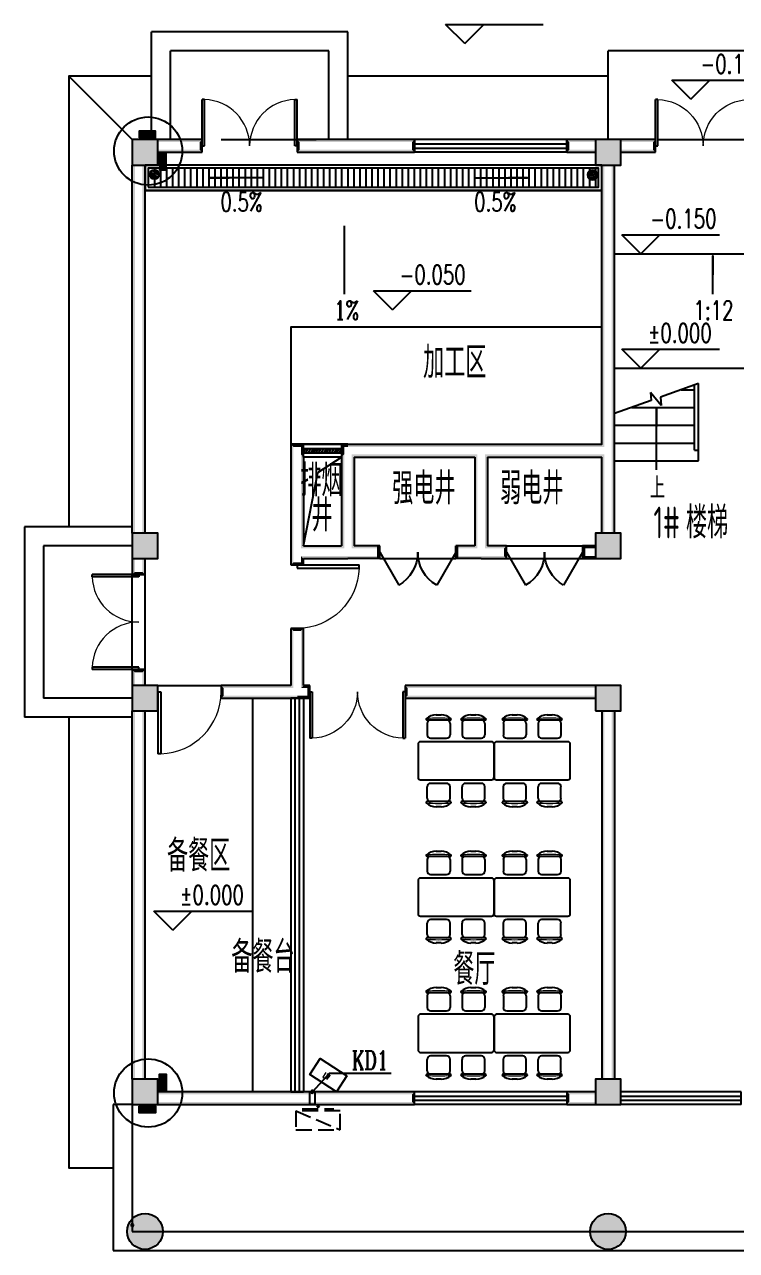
# Model space of a CAD drawing. Extents: x 6250600 to 6678662, y -692028 to -290561.
# Drawn here: x 6348484 to 6359710, y -589103 to -569790 of the extents above; entities that cross this region are included whole.
import ezdxf

# ---------------------------------------------------------------- set-up
doc = ezdxf.new("R2010")
doc.units = 0
doc.header["$LTSCALE"] = 1000
doc.header["$MEASUREMENT"] = 0
doc.linetypes.add('DASH', pattern=[0.35, 0.25, -0.1])
doc.layers.get('0').update_dxf_attribs({"linetype": 'CONTINUOUS'})
for name, color, linetype in [('PUB_HATCH', 8, 'CONTINUOUS'), ('SIG_TEXT', 7, 'CONTINUOUS'), ('建筑底图', 251, 'CONTINUOUS'), ('排水', 221, 'CONTINUOUS')]:
    doc.layers.add(name, color=color, linetype=linetype)
doc.styles.add('_TCH_AXIS', font='COMPLEX', dxfattribs={"bigfont": 'GBCBIG'})
doc.styles.add('_TCH_DIM', font='SIMPLEX', dxfattribs={"bigfont": 'GBCBIG'})
doc.styles.add('_TCH_LABEL', font='COMPLEX', dxfattribs={"bigfont": 'GBCBIG'})
doc.styles.add('DIM_FONT', font='SIMPLEX', dxfattribs={"width": 0.7, "bigfont": 'GBCBIG'})
doc.styles.add('schuco', font='sceie.shx', dxfattribs={"width": 0.7, "bigfont": 'sceic.shx'})
doc.styles.get("Standard").update_dxf_attribs({"font": 'GBENOR', "bigfont": 'GBCBIG'})
pattern_1 = [(135, (5754877.057, -4924144.703), (-11.22532015, -11.22532015), [])]
pattern_2 = [(45, (2012729.746, 8904.783), (-11.22532015, 11.22532015), [])]

# ---------------------------------------------------------------- blocks, each defined once
blk = doc.blocks.new('$plan$00000279')
for p, q in [((-569, 821), (-109, 821)), ((-564, 754), (-564, 529)), ((-389, 921), (-290, 921)), ((-114, 754), (-114, 529)), ((117, 821), (577, 821)), ((122, 754), (122, 529)), ((298, 921), (397, 921)), ((572, 754), (572, 529)), ((-746, 342), (-746, -308)), ((704, 392), (-696, 392)), ((-497, 461), (-182, 461)), ((190, 461), (505, 461)), ((754, -308), (754, 342)), ((-696, -358), (704, -358)), ((-182, -427), (-497, -427)), ((505, -427), (190, -427)), ((-564, -720), (-564, -495)), ((-114, -720), (-114, -495)), ((122, -720), (122, -495)), ((572, -720), (572, -495)), ((-109, -787), (-569, -787)), ((-290, -887), (-389, -887)), ((577, -787), (117, -787)), ((397, -887), (298, -887))]:
    blk.add_line(p, q)
for centre, radius, start, end in [((-579, 837), 10, 130.7265, 202.67), ((-569, 841), 20, 202.67, 270), ((-379, 606), 316, 91.7651, 130.7265), ((-497, 754), 67.5, 90, 180), ((-300, 606), 316, 49.2735, 88.2349), ((-182, 754), 67.5, 0, 90), ((-109, 841), 20, 270, 337.33), ((-100, 837), 10, 337.33, 49.2735), ((108, 837), 10, 130.7265, 202.67), ((117, 841), 20, 202.67, 270), ((307, 606), 316, 91.7651, 130.7265), ((190, 754), 67.5, 90, 180), ((387, 606), 316, 49.2735, 88.2349), ((505, 754), 67.5, 0, 90), ((577, 841), 20, 270, 337.33), ((587, 837), 10, 337.33, 49.2735), ((-497, 529), 67.5, 180, 270), ((-182, 529), 67.5, 270, 0), ((190, 529), 67.5, 180, 270), ((505, 529), 67.5, 270, 0), ((-696, 342), 50, 90, 180), ((704, 342), 50, 0, 90), ((-696, -308), 50, 180, 270), ((-497, -495), 67.5, 90, 180), ((-182, -495), 67.5, 0, 90), ((190, -495), 67.5, 90, 180), ((505, -495), 67.5, 0, 90), ((704, -308), 50, 270, 0), ((-497, -720), 67.5, 180, 270), ((-182, -720), 67.5, 270, 0), ((190, -720), 67.5, 180, 270), ((505, -720), 67.5, 270, 0), ((-579, -803), 10, 157.33, 229.2735), ((-569, -807), 20, 90, 157.33), ((-379, -572), 316, 229.2735, 268.2349), ((-300, -572), 316, 271.7651, 310.7265), ((-109, -807), 20, 22.67, 90), ((-100, -803), 10, 310.7265, 22.67), ((108, -803), 10, 157.33, 229.2735), ((117, -807), 20, 90, 157.33), ((307, -572), 316, 229.2735, 268.2349), ((387, -572), 316, 271.7651, 310.7265), ((577, -807), 20, 22.67, 90), ((587, -803), 10, 310.7265, 22.67)]:
    blk.add_arc(centre, radius, start, end)
at = {"lineweight": 13}
for centre, start, end in [((-339, -1857), 84.8023, 95.1977), ((347, -1857), 84.8023, 95.1977), ((-339, 1890), 264.8023, 275.1977), ((347, 1890), 264.8023, 275.1977)]:
    blk.add_arc(centre, 2713, start, end, dxfattribs=at)
at = {"width": 0.8, "flags": 9}
for tag in ['XSIZE', 'YSIZE']:
    blk.add_attdef(tag, (0, 0), '', height=0.5, dxfattribs=at)
blk = doc.blocks.new('A$C2E081725')
at = {"linetype": 'DASH'}
for p, q in [((700, 94), (0, 394)), ((600, 64), (100, 64)), ((138, 94), (138, 64)), ((350, 8), (327, 39)), ((350, 49), (350, 0)), ((350, 8), (373, 39)), ((563, 94), (563, 64))]:
    blk.add_line(p, q, dxfattribs=at)
blk.add_lwpolyline([(0, 394), (0, 94), (700, 94), (700, 394)], close=True, dxfattribs=at)
blk = doc.blocks.new('$lvtry$00000171')
at = {"layer": '排水'}
for p, q in [((-74, 11), (-11, 74)), ((-70, -27), (27, 70)), ((-53, -53), (53, 53)), ((-27, -70), (70, 27)), ((11, -74), (74, -11))]:
    blk.add_line(p, q, dxfattribs=at)
blk.add_circle((0, 0), 75, dxfattribs=at)
blk.add_point((0, 0), dxfattribs=at)
blk = doc.blocks.new('$WINLIB2D$00000039')
at = {"color": 0}
for points in [[(-0.5, 0.5), (-0.5, -0.5)], [(0.5, 0.5), (-0.5, 0.5)], [(0.5, -0.5), (0.5, 0.5)], [(-0.5, 0.167), (0.5, 0.167)], [(-0.452, -0.167), (-0.5, 0.084)], [(-0.384, -0.167), (-0.448, 0.167)], [(-0.316, -0.167), (-0.38, 0.167)], [(-0.248, -0.167), (-0.312, 0.167)], [(-0.18, -0.167), (-0.244, 0.167)], [(-0.112, -0.167), (-0.176, 0.167)], [(-0.044, -0.167), (-0.108, 0.167)], [(0.024, -0.167), (-0.04, 0.167)], [(0.092, -0.167), (0.028, 0.167)], [(0.16, -0.167), (0.096, 0.167)], [(0.228, -0.167), (0.164, 0.167)], [(0.296, -0.167), (0.232, 0.167)], [(0.364, -0.167), (0.3, 0.167)], [(0.432, -0.167), (0.368, 0.167)], [(0.5, -0.167), (0.436, 0.167)], [(-0.5, -0.167), (0.5, -0.167)], [(0.5, -0.5), (-0.5, -0.5)]]:
    blk.add_lwpolyline(points, dxfattribs=at)
blk = doc.blocks.new('$DorLib2D$00000002')
for p, q in [((-0.5, 0), (-0.5, 0.4875)), ((-0.475, 0.4875), (-0.5, 0.4875)), ((-0.475, 0), (-0.475, 0.4875)), ((0.475, 0), (0.475, 0.4875)), ((0.475, 0.4875), (0.5, 0.4875)), ((0.5, 0), (0.5, 0.4875)), ((-0.5, 0), (-0.475, 0)), ((0.5, 0), (0.475, 0))]:
    blk.add_line(p, q)
at = {"lineweight": 13}
for centre, start, end in [((-0.4875, 0), 0, 88.53072), ((0.4875, 0), 91.46928, 180)]:
    blk.add_arc(centre, 0.4875, start, end, dxfattribs=at)
blk = doc.blocks.new('$DorLib2D$00000231')
at = {"color": 0}
for p, q in [((-0.5, 0), (-0.25, 0.433)), ((0.5, 0), (0.25, 0.433))]:
    blk.add_line(p, q, dxfattribs=at)
for centre, start, end in [((-0.5, 0), 0, 60), ((0.5, 0), 120, 180)]:
    blk.add_arc(centre, 0.5, start, end, dxfattribs=at)
blk = doc.blocks.new('$WINLIB2D$00000001')
at = {"color": 0}
for points in [[(-0.5, 0.5), (-0.5, -0.5)], [(-0.5, 0.5), (0.5, 0.5)], [(0.5, -0.5), (0.5, 0.5)], [(0.5, 0.1667), (-0.5, 0.1667)], [(0.5, -0.1667), (-0.5, -0.1667)], [(-0.5, -0.5), (0.5, -0.5)]]:
    blk.add_lwpolyline(points, dxfattribs=at)
blk = doc.blocks.new('$DorLib2D$00000001')
for p, q in [((0.45, 0.975), (0.5, 0.975)), ((0.45, 0), (0.45, 0.975)), ((0.5, 0), (0.5, 0.975)), ((0.5, 0), (0.45, 0))]:
    blk.add_line(p, q)
at = {"lineweight": 13}
blk.add_arc((0.475, 0), 0.975, 91.4693, 180, dxfattribs=at)
blk = doc.blocks.new('$TCHSYS$WIN2D')
for p, q in [((-0.5, 0.5), (0.5, 0.5)), ((-0.5, 0.5), (-0.5, -0.5)), ((0.5, 0.5), (0.5, -0.5)), ((0.5, 0.167), (-0.5, 0.167)), ((0.5, -0.167), (-0.5, -0.167)), ((-0.5, -0.5), (0.5, -0.5))]:
    blk.add_line(p, q)
blk = doc.blocks.new('_FZH')
blk.add_lwpolyline([(-0.5, -0.5), (0.5, -0.5), (0.5, 0.5), (-0.5, 0.5)], close=True)
at = {"layer": 'PUB_HATCH'}
blk.add_solid([(-0.5, -0.5), (0.5, -0.5), (-0.5, 0.5), (0.5, 0.5)], dxfattribs=at)

msp = doc.modelspace()

# ---------------------------------------------------------------- hatches: boundary and pattern name
at = {"layer": 'SIG_TEXT'}
h = msp.add_hatch(dxfattribs=at)
h.set_pattern_fill('ANSI31', color=256, scale=10, style=0)
h.set_pattern_definition(pattern_2)
h.paths.add_polyline_path([(6350290.8, -571576.8), (6350548.3, -571576.8), (6350548.3, -571472.1), (6350290.8, -571472.1)])
h = msp.add_hatch(dxfattribs=at)
h.set_pattern_fill('ANSI31', color=256, scale=10, angle=90, style=0)
h.set_pattern_definition(pattern_1)
h.paths.add_polyline_path([(6350610.9, -571822.2), (6350610.9, -572079.7), (6350715.6, -572079.7), (6350715.6, -571822.2)])
h = msp.add_hatch(dxfattribs=at)
h.set_pattern_fill('ANSI31', color=256, scale=10, angle=90, style=0)
h.set_pattern_definition(pattern_1)
h.paths.add_polyline_path([(6350610.9, -586583.7), (6350610.9, -586326.2), (6350715.6, -586326.2), (6350715.6, -586583.7)])
h = msp.add_hatch(dxfattribs=at)
h.set_pattern_fill('ANSI31', color=256, scale=10, style=0)
h.set_pattern_definition(pattern_2)
h.paths.add_polyline_path([(6350290.8, -586829.1), (6350548.3, -586829.1), (6350548.3, -586933.8), (6350290.8, -586933.8)])
at = {"layer": '建筑底图'}
for points in [[(6350584.5, -571602.9), (6350184.5, -571602.9), (6350224.5, -571642.9), (6350544.5, -571642.9)], [(6350184.5, -571602.9), (6350184.5, -572002.9), (6350224.5, -571962.9), (6350224.5, -571642.9)], [(6350584.5, -572002.9), (6350584.5, -571602.9), (6350544.5, -571642.9), (6350544.5, -571962.9)], [(6350584.5, -571602.9), (6350584.5, -571642.9), (6351244.5, -571642.9), (6351284.5, -571602.9)], [(6351284.5, -571802.9), (6351284.5, -571602.9), (6351244.5, -571642.9), (6351244.5, -571762.9)], [(6354634.8, -571602.9), (6352784.5, -571602.9), (6352824.5, -571642.9), (6354594.8, -571642.9)], [(6352784.5, -571602.9), (6352784.5, -571802.9), (6352824.5, -571762.9), (6352824.5, -571642.9)], [(6354634.8, -571802.9), (6354634.8, -571602.9), (6354594.8, -571642.9), (6354594.8, -571762.9)], [(6357484.5, -571642.9), (6357484.5, -571602.9), (6357034.8, -571602.9), (6357074.8, -571642.9)], [(6357034.8, -571602.9), (6357034.8, -571802.9), (6357074.8, -571762.9), (6357074.8, -571642.9)], [(6357884.5, -571602.9), (6357484.5, -571602.9), (6357524.5, -571642.9), (6357844.5, -571642.9)], [(6357484.5, -571602.9), (6357484.5, -572002.9), (6357524.5, -571962.9), (6357524.5, -571642.9)], [(6357884.5, -572002.9), (6357884.5, -571602.9), (6357844.5, -571642.9), (6357844.5, -571962.9)], [(6357884.5, -571602.9), (6357884.5, -571642.9), (6358394.5, -571642.9), (6358434.5, -571602.9)], [(6358434.5, -571802.9), (6358434.5, -571602.9), (6358394.5, -571642.9), (6358394.5, -571762.9)], [(6350584.5, -571762.9), (6350584.5, -571802.9), (6351284.5, -571802.9), (6351244.5, -571762.9)], [(6352784.5, -571802.9), (6354634.8, -571802.9), (6354594.8, -571762.9), (6352824.5, -571762.9)], [(6357484.5, -571802.9), (6357484.5, -571762.9), (6357074.8, -571762.9), (6357034.8, -571802.9)], [(6357884.5, -571762.9), (6357884.5, -571802.9), (6358434.5, -571802.9), (6358394.5, -571762.9)], [(6350184.5, -572002.9), (6350584.5, -572002.9), (6350544.5, -571962.9), (6350224.5, -571962.9)], [(6350224.5, -572002.9), (6350184.5, -572002.9), (6350184.5, -577802.9), (6350224.5, -577802.9)], [(6350384.5, -572002.9), (6350344.5, -572002.9), (6350344.5, -577802.9), (6350384.5, -577802.9)], [(6357484.5, -572002.9), (6357884.5, -572002.9), (6357844.5, -571962.9), (6357524.5, -571962.9)], [(6357624.5, -572002.9), (6357584.5, -572002.9), (6357584.5, -576402.9), (6357624.5, -576442.9)], [(6357784.5, -572002.9), (6357744.5, -572002.9), (6357744.5, -576502.9), (6357784.5, -576502.9)], [(6352684.5, -576402.9), (6352684.5, -578002.9), (6352724.5, -578002.9), (6352724.5, -576442.9)], [(6352884.5, -576402.9), (6352684.5, -576402.9), (6352724.5, -576442.9), (6352844.5, -576442.9)], [(6352884.5, -576602.9), (6352884.5, -576402.9), (6352844.5, -576442.9), (6352844.5, -576562.9)], [(6353584.5, -576402.9), (6353484.5, -576402.9), (6353524.5, -576442.9), (6353584.5, -576442.9)], [(6353484.5, -576402.9), (6353484.5, -576602.9), (6353524.5, -576562.9), (6353524.5, -576442.9)], [(6353584.5, -576402.9), (6355684.5, -576402.9), (6355684.5, -576442.9), (6353584.5, -576442.9)], [(6355684.5, -576402.9), (6357584.5, -576402.9), (6357624.5, -576442.9), (6355684.5, -576442.9)], [(6357744.5, -577802.9), (6357784.5, -577802.9), (6357784.5, -576502.9), (6357744.5, -576502.9)], [(6352884.5, -576602.9), (6352884.5, -578002.9), (6352844.5, -578042.9), (6352844.5, -576562.9)], [(6353484.5, -576602.9), (6353484.5, -578002.9), (6353524.5, -578042.9), (6353524.5, -576562.9)], [(6353684.5, -576602.9), (6355584.5, -576602.9), (6355624.5, -576562.9), (6353644.5, -576562.9)], [(6353684.5, -576602.9), (6353684.5, -578002.9), (6353644.5, -578042.9), (6353644.5, -576562.9)], [(6355584.5, -576602.9), (6355584.5, -578002.9), (6355624.5, -578042.9), (6355624.5, -576562.9)], [(6355784.5, -576602.9), (6357584.5, -576602.9), (6357624.5, -576562.9), (6355744.5, -576562.9)], [(6355784.5, -576602.9), (6355784.5, -578002.9), (6355744.5, -578042.9), (6355744.5, -576562.9)], [(6357584.5, -577802.9), (6357624.5, -577802.9), (6357624.5, -576562.9), (6357584.5, -576602.9)], [(6350584.5, -577802.9), (6350184.5, -577802.9), (6350224.5, -577842.9), (6350544.5, -577842.9)], [(6350184.5, -577802.9), (6350184.5, -578202.9), (6350224.5, -578162.9), (6350224.5, -577842.9)], [(6350584.5, -578202.9), (6350584.5, -577802.9), (6350544.5, -577842.9), (6350544.5, -578162.9)], [(6357884.5, -577802.9), (6357484.5, -577802.9), (6357524.5, -577842.9), (6357844.5, -577842.9)], [(6357484.5, -577802.9), (6357484.5, -578202.9), (6357524.5, -578162.9), (6357524.5, -577842.9)], [(6357884.5, -578202.9), (6357884.5, -577802.9), (6357844.5, -577842.9), (6357844.5, -578162.9)], [(6352684.5, -578002.9), (6352684.5, -578302.9), (6352724.5, -578262.9), (6352724.5, -578002.9)], [(6352884.5, -578002.9), (6353484.5, -578002.9), (6353524.5, -578042.9), (6352844.5, -578042.9)], [(6354084.6, -578002.9), (6353684.5, -578002.9), (6353644.5, -578042.9), (6354084.6, -578042.9)], [(6354084.6, -578202.9), (6354084.6, -578002.9), (6354044.6, -578002.9), (6354044.6, -578202.9)], [(6355584.5, -578002.9), (6355284.6, -578002.9), (6355284.6, -578042.9), (6355624.5, -578042.9)], [(6355284.6, -578202.9), (6355284.6, -578002.9), (6355324.6, -578002.9), (6355324.6, -578202.9)], [(6356084.6, -578002.9), (6355784.5, -578002.9), (6355744.5, -578042.9), (6356044.6, -578042.9)], [(6356084.6, -578202.9), (6356084.6, -578002.9), (6356044.6, -578042.9), (6356044.6, -578162.9)], [(6357484.5, -578042.9), (6357484.5, -578002.9), (6357284.6, -578002.9), (6357324.6, -578042.9)], [(6357284.6, -578002.9), (6357284.6, -578202.9), (6357324.6, -578162.9), (6357324.6, -578042.9)], [(6350184.5, -578202.9), (6350584.5, -578202.9), (6350544.5, -578162.9), (6350224.5, -578162.9)], [(6350224.5, -578202.9), (6350184.5, -578202.9), (6350184.5, -578452.9), (6350224.5, -578412.9)], [(6350384.5, -578202.9), (6350344.5, -578202.9), (6350344.5, -578412.9), (6350384.5, -578452.9)], [(6352884.5, -578302.9), (6352884.5, -578202.9), (6352844.5, -578162.9), (6352844.5, -578262.9)], [(6352884.5, -578202.9), (6353584.5, -578202.9), (6353584.5, -578162.9), (6352844.5, -578162.9)], [(6354084.6, -578202.9), (6353584.5, -578202.9), (6353584.5, -578162.9), (6354084.6, -578162.9)], [(6355684.5, -578202.9), (6355284.6, -578202.9), (6355284.6, -578162.9), (6355684.5, -578162.9)], [(6355684.5, -578202.9), (6356084.6, -578202.9), (6356044.6, -578162.9), (6355684.5, -578162.9)], [(6357484.5, -578202.9), (6357484.5, -578162.9), (6357324.6, -578162.9), (6357284.6, -578202.9)], [(6357484.5, -578202.9), (6357884.5, -578202.9), (6357844.5, -578162.9), (6357524.5, -578162.9)], [(6350184.5, -578452.9), (6350384.5, -578452.9), (6350344.5, -578412.9), (6350224.5, -578412.9)], [(6352684.5, -578302.9), (6352884.5, -578302.9), (6352844.5, -578262.9), (6352724.5, -578262.9)], [(6352884.5, -579302.9), (6352684.5, -579302.9), (6352724.5, -579342.9), (6352844.5, -579342.9)], [(6352684.5, -579302.9), (6352684.5, -580202.9), (6352724.5, -580242.9), (6352724.5, -579342.9)], [(6352884.5, -580202.9), (6352884.5, -579302.9), (6352844.5, -579342.9), (6352844.5, -580242.9)], [(6350384.5, -579952.9), (6350184.5, -579952.9), (6350224.5, -579992.9), (6350344.5, -579992.9)], [(6350184.5, -580202.9), (6350224.5, -580202.9), (6350224.5, -579992.9), (6350184.5, -579952.9)], [(6350344.5, -580202.9), (6350384.5, -580202.9), (6350384.5, -579952.9), (6350344.5, -579992.9)], [(6350584.5, -580202.9), (6350184.5, -580202.9), (6350224.5, -580242.9), (6350544.5, -580242.9)], [(6350184.5, -580202.9), (6350184.5, -580602.9), (6350224.5, -580562.9), (6350224.5, -580242.9)], [(6350584.5, -580602.9), (6350584.5, -580202.9), (6350544.5, -580242.9), (6350544.5, -580562.9)], [(6352684.5, -580202.9), (6351584.5, -580202.9), (6351624.5, -580242.9), (6352724.5, -580242.9)], [(6351584.5, -580202.9), (6351584.5, -580402.9), (6351624.5, -580362.9), (6351624.5, -580242.9)], [(6351584.5, -580402.9), (6352784.5, -580402.9), (6352784.5, -580362.9), (6351624.5, -580362.9)], [(6352784.5, -580402.9), (6352984.5, -580402.9), (6352944.5, -580362.9), (6352784.5, -580362.9)], [(6352984.5, -580202.9), (6352884.5, -580202.9), (6352844.5, -580242.9), (6352944.5, -580242.9)], [(6352984.5, -580402.9), (6352984.5, -580202.9), (6352944.5, -580242.9), (6352944.5, -580362.9)], [(6357484.5, -580242.9), (6357484.5, -580202.9), (6354484.5, -580202.9), (6354524.5, -580242.9)], [(6354484.5, -580202.9), (6354484.5, -580402.9), (6354524.5, -580362.9), (6354524.5, -580242.9)], [(6357484.5, -580402.9), (6357484.5, -580362.9), (6354524.5, -580362.9), (6354484.5, -580402.9)], [(6357884.5, -580202.9), (6357484.5, -580202.9), (6357524.5, -580242.9), (6357844.5, -580242.9)], [(6357484.5, -580202.9), (6357484.5, -580602.9), (6357524.5, -580562.9), (6357524.5, -580242.9)], [(6357884.5, -580602.9), (6357884.5, -580202.9), (6357844.5, -580242.9), (6357844.5, -580562.9)], [(6350184.5, -580602.9), (6350584.5, -580602.9), (6350544.5, -580562.9), (6350224.5, -580562.9)], [(6350224.5, -580602.9), (6350184.5, -580602.9), (6350184.5, -586402.9), (6350224.5, -586402.9)], [(6350384.5, -580602.9), (6350344.5, -580602.9), (6350344.5, -586402.9), (6350384.5, -586402.9)], [(6357484.5, -580602.9), (6357884.5, -580602.9), (6357844.5, -580562.9), (6357524.5, -580562.9)], [(6357584.5, -586402.9), (6357624.5, -586402.9), (6357624.5, -580602.9), (6357584.5, -580602.9)], [(6357744.5, -586402.9), (6357784.5, -586402.9), (6357784.5, -580602.9), (6357744.5, -580602.9)], [(6350584.5, -586402.9), (6350184.5, -586402.9), (6350224.5, -586442.9), (6350544.5, -586442.9)], [(6350184.5, -586402.9), (6350184.5, -586802.9), (6350224.5, -586762.9), (6350224.5, -586442.9)], [(6350584.5, -586802.9), (6350584.5, -586402.9), (6350544.5, -586442.9), (6350544.5, -586762.9)], [(6357884.5, -586402.9), (6357484.5, -586402.9), (6357524.5, -586442.9), (6357844.5, -586442.9)], [(6357484.5, -586402.9), (6357484.5, -586802.9), (6357524.5, -586762.9), (6357524.5, -586442.9)], [(6357884.5, -586802.9), (6357884.5, -586402.9), (6357844.5, -586442.9), (6357844.5, -586762.9)], [(6350584.5, -586602.9), (6350584.5, -586642.9), (6354594.5, -586642.9), (6354634.5, -586602.9)], [(6354634.5, -586802.9), (6354634.5, -586602.9), (6354594.5, -586642.9), (6354594.5, -586762.9)], [(6357484.5, -586642.9), (6357484.5, -586602.9), (6357034.5, -586602.9), (6357074.5, -586642.9)], [(6357034.5, -586602.9), (6357034.5, -586802.9), (6357074.5, -586762.9), (6357074.5, -586642.9)], [(6350184.5, -586802.9), (6350584.5, -586802.9), (6350544.5, -586762.9), (6350224.5, -586762.9)], [(6350584.5, -586762.9), (6350584.5, -586802.9), (6354634.5, -586802.9), (6354594.5, -586762.9)], [(6357484.5, -586802.9), (6357484.5, -586762.9), (6357074.5, -586762.9), (6357034.5, -586802.9)], [(6357484.5, -586802.9), (6357884.5, -586802.9), (6357844.5, -586762.9), (6357524.5, -586762.9)]]:
    msp.add_hatch(color=256, dxfattribs=at).paths.add_polyline_path(points)
h = msp.add_hatch(dxfattribs=at)
h.set_pattern_fill('LINE', color=256, scale=100, angle=90)
h.set_pattern_definition([(90, (-38202935.76, -1652072.31), (-95.25, 6e-15), [])])
h.paths.add_polyline_path([(6357534.5, -572052.9), (6350534.5, -572052.9), (6350534.5, -572352.9), (6357534.5, -572352.9)])
h = msp.add_hatch(color=256, dxfattribs=at)
h.dxf.hatch_style = 1
h.paths.add_polyline_path([(6350101.6, -588802.9, 1), (6350667.3, -588802.9, 1)])
h = msp.add_hatch(color=256, dxfattribs=at)
h.dxf.hatch_style = 1
h.paths.add_polyline_path([(6357401.6, -588802.9, 1), (6357967.3, -588802.9, 1)])

# ---------------------------------------------------------------- linework, layer by layer
at = {"layer": 'SIG_TEXT', "ltscale": 5}
for points in [[(6350290.8, -571576.8), (6350548.3, -571576.8), (6350548.3, -571472.1), (6350290.8, -571472.1)], [(6350610.9, -571822.2), (6350610.9, -572079.7), (6350715.6, -572079.7), (6350715.6, -571822.2)], [(6350610.9, -586583.7), (6350610.9, -586326.2), (6350715.6, -586326.2), (6350715.6, -586583.7)], [(6350290.8, -586829.1), (6350548.3, -586829.1), (6350548.3, -586933.8), (6350290.8, -586933.8)]]:
    msp.add_lwpolyline(points, close=True, dxfattribs=at)
for centre in [(6350434.2, -571783.1), (6350434.2, -586622.8)]:
    msp.add_circle(centre, 536.8, dxfattribs=at)
at = {"layer": '建筑底图'}
for p, q in [((6350484.5, -571602.9), (6350484.5, -569902.9)), ((6353584.5, -569902.9), (6350484.5, -569902.9)), ((6353584.5, -571602.9), (6353584.5, -569902.9)), ((6355424.4, -570089.5), (6355124.4, -569789.5)), ((6355124.4, -569789.5), (6356664.6, -569789.5)), ((6355424.4, -570089.5), (6355724.4, -569789.5)), ((6350784.5, -571602.9), (6350784.5, -570202.9)), ((6353284.5, -570202.9), (6350784.5, -570202.9)), ((6353284.5, -571602.9), (6353284.5, -570202.9)), ((6357684.5, -571602.9), (6357684.5, -570202.9)), ((6360684.5, -570202.9), (6357684.5, -570202.9)), ((6350184.5, -571602.9), (6349184.5, -570602.9)), ((6358991.3, -570964.9), (6358691.3, -570664.9)), ((6358691.3, -570664.9), (6360231.5, -570664.9)), ((6358991.3, -570964.9), (6359291.3, -570664.9)), ((6351284.5, -571602.9), (6350584.5, -571602.9)), ((6351284.5, -571802.9), (6351284.5, -571602.9)), ((6351584.5, -571602.9), (6353084.5, -571602.9)), ((6354634.8, -571602.9), (6352784.5, -571602.9)), ((6352784.5, -571602.9), (6352784.5, -571802.9)), ((6354634.8, -571802.9), (6354634.8, -571602.9)), ((6357484.5, -571602.9), (6357034.8, -571602.9)), ((6357034.8, -571602.9), (6357034.8, -571802.9)), ((6358434.5, -571602.9), (6357884.5, -571602.9)), ((6358434.5, -571802.9), (6358434.5, -571602.9)), ((6358484.5, -571602.9), (6359984.5, -571602.9)), ((6350584.5, -571802.9), (6351284.5, -571802.9)), ((6352784.5, -571802.9), (6354634.8, -571802.9)), ((6357034.8, -571802.9), (6357484.5, -571802.9)), ((6357884.5, -571802.9), (6358434.5, -571802.9)), ((6350184.5, -577802.9), (6350184.5, -572002.9)), ((6350384.5, -577802.9), (6350384.5, -572002.9)), ((6357584.5, -576402.9), (6357584.5, -572002.9)), ((6357784.5, -576502.9), (6357784.5, -572002.9)), ((6358201.4, -573402.9), (6357901.4, -573102.9)), ((6357901.4, -573102.9), (6359441.6, -573102.9)), ((6358201.4, -573402.9), (6358501.4, -573102.9)), ((6357784.5, -573402.9), (6360584.5, -573402.9)), ((6354286.5, -574284.1), (6353986.5, -573984.1)), ((6353986.5, -573984.1), (6355526.7, -573984.1)), ((6354286.5, -574284.1), (6354586.5, -573984.1)), ((6358201.4, -575202.9), (6357901.4, -574902.9)), ((6357901.4, -574902.9), (6359441.6, -574902.9)), ((6358201.4, -575202.9), (6358501.4, -574902.9)), ((6357784.5, -575202.9), (6360584.5, -575202.9)), ((6359109.5, -575446.3), (6358512.8, -575659.4)), ((6359049.5, -576492.9), (6359049.5, -575467.8)), ((6359109.5, -576492.9), (6359109.5, -575446.3)), ((6359109.5, -576492.9), (6359109.5, -575446.3)), ((6358362.4, -575713.2), (6357784.5, -575919.6)), ((6358523.8, -575794), (6358352.1, -575586.9)), ((6358352.1, -575586.9), (6358362.4, -575713.2)), ((6358512.8, -575659.4), (6358523.8, -575794)), ((6358839, -575542.9), (6359049.5, -575542.9)), ((6357784.5, -576662.9), (6357784.5, -575919.6)), ((6358055, -575822.9), (6359049.5, -575822.9)), ((6357784.5, -576102.9), (6359049.5, -576102.9)), ((6352684.5, -576402.9), (6352684.5, -578002.9)), ((6352884.5, -576402.9), (6352684.5, -576402.9)), ((6352884.5, -576602.9), (6352884.5, -576402.9)), ((6353584.5, -576402.9), (6353484.5, -576402.9)), ((6353484.5, -576402.9), (6353484.5, -576602.9)), ((6353584.5, -576402.9), (6355684.5, -576402.9)), ((6355684.5, -576402.9), (6357584.5, -576402.9)), ((6357784.5, -576382.9), (6359049.5, -576382.9)), ((6357784.5, -577802.9), (6357784.5, -576502.9)), ((6359049.5, -576492.9), (6359109.5, -576492.9)), ((6359109.5, -576662.9), (6359109.5, -576492.9)), ((6352884.5, -576602.9), (6352884.5, -578002.9)), ((6353484.5, -576602.9), (6353484.5, -578002.9)), ((6353684.5, -576602.9), (6355584.5, -576602.9)), ((6353684.5, -576602.9), (6353684.5, -578002.9)), ((6355584.5, -576602.9), (6355584.5, -578002.9)), ((6355784.5, -576602.9), (6357584.5, -576602.9)), ((6355784.5, -576602.9), (6355784.5, -578002.9)), ((6357584.5, -577802.9), (6357584.5, -576602.9)), ((6357784.5, -576662.9), (6359109.5, -576662.9)), ((6350184.5, -577702.9), (6348484.5, -577702.9)), ((6348484.5, -577702.9), (6348484.5, -580702.9)), ((6348784.5, -578002.9), (6348784.5, -580402.9)), ((6350184.5, -578002.9), (6348784.5, -578002.9)), ((6352684.5, -578002.9), (6352684.5, -578302.9)), ((6352884.5, -578002.9), (6353484.5, -578002.9)), ((6354084.6, -578002.9), (6353684.5, -578002.9)), ((6354084.6, -578202.9), (6354084.6, -578002.9)), ((6355584.5, -578002.9), (6355284.6, -578002.9)), ((6355284.6, -578202.9), (6355284.6, -578002.9)), ((6356084.6, -578002.9), (6355784.5, -578002.9)), ((6356084.6, -578002.9), (6357284.6, -578002.9)), ((6356084.6, -578202.9), (6356084.6, -578002.9)), ((6357484.5, -578002.9), (6357284.6, -578002.9)), ((6357284.6, -578002.9), (6357284.6, -578202.9)), ((6350184.5, -578202.9), (6350184.5, -578452.9)), ((6350384.5, -578452.9), (6350384.5, -578202.9)), ((6352884.5, -578302.9), (6352884.5, -578202.9)), ((6352884.5, -578202.9), (6353584.5, -578202.9)), ((6354084.6, -578202.9), (6353584.5, -578202.9)), ((6354084.6, -578202.9), (6355284.6, -578202.9)), ((6355684.5, -578202.9), (6355284.6, -578202.9)), ((6355684.5, -578202.9), (6356084.6, -578202.9)), ((6356084.6, -578202.9), (6357284.6, -578202.9)), ((6357284.6, -578202.9), (6357484.5, -578202.9)), ((6352684.5, -578302.9), (6352884.5, -578302.9)), ((6350184.5, -579952.9), (6350184.5, -578452.9)), ((6350184.5, -578452.9), (6350384.5, -578452.9)), ((6350384.5, -579952.9), (6350384.5, -578452.9)), ((6352884.5, -579302.9), (6352684.5, -579302.9)), ((6352684.5, -579302.9), (6352684.5, -580202.9)), ((6352884.5, -580202.9), (6352884.5, -579302.9)), ((6350384.5, -579952.9), (6350184.5, -579952.9)), ((6350184.5, -579952.9), (6350184.5, -580202.9)), ((6350384.5, -580202.9), (6350384.5, -579952.9)), ((6350584.5, -580202.9), (6351584.5, -580202.9)), ((6352684.5, -580202.9), (6351584.5, -580202.9)), ((6351584.5, -580202.9), (6351584.5, -580402.9)), ((6352984.5, -580202.9), (6352884.5, -580202.9)), ((6352984.5, -580402.9), (6352984.5, -580202.9)), ((6357484.5, -580202.9), (6354484.5, -580202.9)), ((6354484.5, -580202.9), (6354484.5, -580402.9)), ((6350184.5, -580402.9), (6348784.5, -580402.9)), ((6351584.5, -580402.9), (6352784.5, -580402.9)), ((6352084.5, -580402.9), (6352684.5, -580402.9)), ((6352084.5, -586602.9), (6352084.5, -580402.9)), ((6352784.5, -580402.9), (6352984.5, -580402.9)), ((6354484.5, -580402.9), (6357484.5, -580402.9)), ((6350184.5, -580702.9), (6348484.5, -580702.9)), ((6350184.5, -586402.9), (6350184.5, -580602.9)), ((6350384.5, -586402.9), (6350384.5, -580602.9)), ((6357584.5, -580602.9), (6357584.5, -586402.9)), ((6357784.5, -580602.9), (6357784.5, -586402.9)), ((6350825.2, -584056.7), (6350525.2, -583756.7)), ((6350525.2, -583756.7), (6352065.4, -583756.7)), ((6350825.2, -584056.7), (6351125.2, -583756.7)), ((6354634.5, -586602.9), (6350584.5, -586602.9)), ((6352684.5, -586602.9), (6352084.5, -586602.9)), ((6354634.5, -586802.9), (6354634.5, -586602.9)), ((6357484.5, -586602.9), (6357034.5, -586602.9)), ((6357034.5, -586602.9), (6357034.5, -586802.9)), ((6350184.5, -586802.9), (6349884.5, -586802.9)), ((6349884.5, -586802.9), (6349884.5, -589102.9)), ((6350184.5, -586802.9), (6350184.5, -588802.9)), ((6350584.5, -586802.9), (6354634.5, -586802.9)), ((6357034.5, -586802.9), (6357484.5, -586802.9)), ((6350184.5, -588802.9), (6368284.5, -588802.9)), ((6349884.5, -589102.9), (6368584.5, -589102.9))]:
    msp.add_line(p, q, dxfattribs=at)
for points in [[(6350484.5, -570602.9), (6349184.5, -570602.9), (6349184.5, -577702.9)], [(6357684.5, -570602.9), (6353584.5, -570602.9)], [(6357484.5, -572002.9), (6350584.5, -572002.9)], [(6352245.8, -572206.6), (6351411, -572206.6), (6351711, -572206.6)], [(6355581.4, -572206.6), (6356416.3, -572206.6), (6356116.3, -572206.6)], [(6357584.5, -572402.9), (6350384.5, -572402.9)], [(6353532.2, -574035.4), (6353532.2, -573260.1), (6353532.2, -572960.1)], [(6359337.9, -574038.7), (6359337.9, -573434.6), (6359337.9, -573734.6)], [(6358447, -576802.9), (6358447, -575822.9), (6358447, -576122.9)], [(6352884.5, -578002.9), (6353109.8, -576846), (6353484.5, -576602.9)], [(6349184.5, -580702.9), (6349184.5, -587802.9), (6349884.5, -587802.9)], [(6354267.1, -586313), (6353286.1, -586313), (6353024.5, -586602.9)]]:
    msp.add_lwpolyline(points, dxfattribs=at)
for points in [[(6350384.5, -572402.9), (6357584.5, -572402.9), (6357584.5, -572002.9), (6350384.5, -572002.9)], [(6350434.5, -572352.9), (6357534.5, -572352.9), (6357534.5, -572052.9), (6350434.5, -572052.9)], [(6352684.5, -576402.9), (6357584.5, -576402.9), (6357584.5, -574558.3), (6352684.5, -574558.3)], [(6353567.3, -586350.5), (6353405.2, -586602.9), (6352984.5, -586332.7), (6353146.6, -586080.3)], [(6353064.5, -586802.9), (6352984.5, -586802.9), (6352984.5, -586602.9), (6353064.5, -586602.9)]]:
    msp.add_lwpolyline(points, close=True, dxfattribs=at)
for points in [[(6353037.9, -586588.1, 1), (6353011.1, -586617.8, 1)], [(6350200.6, -588691.2, 1), (6350168.3, -588714.7, 1)]]:
    msp.add_lwpolyline(points, format="xyb", close=True, dxfattribs=at)
for centre in [(6350384.5, -588802.9), (6357684.5, -588802.9)]:
    msp.add_circle(centre, 282.8, dxfattribs=at)

# ---------------------------------------------------------------- block references
for name, p, xscale, yscale, zscale in [('$DorLib2D$00000002', (6352034.5, -571702.9), 1500, 1500, 1500), ('_FZH', (6350384.5, -571802.9), 400, 400, 400), ('_FZH', (6357684.5, -571802.9), 400, 400, 400), ('$WINLIB2D$00000039', (6353184.5, -576502.9), 600, -200.0000002086163, 600), ('_FZH', (6350384.5, -578002.9), 400, 400, 400), ('_FZH', (6357684.5, -578002.9), 400, 400, 400), ('$DorLib2D$00000231', (6354684.6, -578102.9), 1200, -1200, 1200), ('_FZH', (6350384.5, -580402.9), 400, 400, 400), ('_FZH', (6357684.5, -580402.9), 400, 400, 400), ('$plan$00000279', (6355291.8, -581375.2), -0.8000000000465661, -0.8000000000465661, 0.8000000000465661), ('$plan$00000279', (6356491.8, -581375.2), -0.8000000000465661, -0.8000000000465661, 0.8000000000465661), ('$plan$00000279', (6355291.8, -583522), -0.8000000000465661, -0.8000000000465661, 0.8000000000465661), ('$plan$00000279', (6356491.8, -583522), -0.8000000000465661, -0.8000000000465661, 0.8000000000465661), ('$plan$00000279', (6355291.8, -585668.8), -0.8000000000465661, -0.8000000000465661, 0.8000000000465661), ('$plan$00000279', (6356491.8, -585668.8), -0.8000000000465661, -0.8000000000465661, 0.8000000000465661), ('_FZH', (6350384.5, -586602.9), 400, 400, 400), ('_FZH', (6357684.5, -586602.9), 400, 400, 400)]:
    msp.add_blockref(name, p, dxfattribs=dict(at, xscale=xscale, yscale=yscale, zscale=zscale))
for name, p, xscale, yscale, zscale, rotation in [('$DorLib2D$00000002', (6359184.5, -571702.9), -1500, 1500, -1500, 3.741039478200037e-08), ('$WINLIB2D$00000001', (6355834.8, -571702.9), -2400, -200.0000051602256, -2400, 3.741023490988482e-08), ('$DorLib2D$00000231', (6356684.6, -578102.9), -1200, 1200, -1200, 179.9999995616815), ('$DorLib2D$00000001', (6352784.5, -578802.9), -1000, 1000, -1000, 270.0000000001779), ('$DorLib2D$00000002', (6350284.5, -579202.9), 1500, 1500, 1500, 90.00000045925906), ('$DorLib2D$00000001', (6351084.5, -580302.9), 1000, 1000, 1000, 179.9999999152628), ('$DorLib2D$00000002', (6353734.5, -580302.9), -1500, 1500, -1500, 180), ('$WINLIB2D$00000001', (6352784.5, -583502.9), 6200.000096227741, 200, 6200.000096227741, 270), ('$WINLIB2D$00000001', (6355834.5, -586702.9), 2400, -199.9999999625143, 2400, 180.0000000123235), ('$TCHSYS$WIN2D', (6358834.5, -586702.9), 1900.000002484769, 200.0000009590294, 1900.000002484769, 179.999999983938)]:
    msp.add_blockref(name, p, dxfattribs=dict(at, xscale=xscale, yscale=yscale, zscale=zscale, rotation=rotation))
at = {"layer": '建筑底图', "yscale": -1, "rotation": 66.11978372768051}
msp.add_blockref('$lvtry$00000171', (6357437.8, -572159.8), dxfattribs=at)
at = {"layer": '建筑底图', "xscale": -1, "yscale": -1, "rotation": 278.6545034556717}
msp.add_blockref('$lvtry$00000171', (6350533.4, -572152.9), dxfattribs=at)
at = {"layer": '建筑底图', "rotation": 180}
msp.add_blockref('A$C2E081725', (6353462.4, -586808.6), dxfattribs=at)

# ---------------------------------------------------------------- texts
at = {"layer": '建筑底图'}
for s, height, style, width, p in [('-0.150', 297.5, '_TCH_DIM', 0.705882, (6359141.5, -570559.9)), ('0.5%', 297.5, '_TCH_DIM', 0.705882, (6351573.2, -572732)), ('0.5%', 297.5, '_TCH_DIM', 0.705882, (6355574.1, -572732)), ('-0.150', 297.5, '_TCH_DIM', 0.705882, (6358351.6, -572997.9)), ('-0.050', 297.5, '_TCH_DIM', 0.705882, (6354396.7, -573879.1)), ('1%', 297.5, '_TCH_AXIS', 0.705882, (6353367.2, -574437.9)), ('1:12', 297.5, '_TCH_DIM', 0.705882, (6359032.9, -574441.2)), ('%%P0.000', 297.5, '_TCH_DIM', 0.705882, (6358311.6, -574797.9)), ('加工区', 500, 'schuco', 0.7, (6354769.3, -575363.4)), ('排烟', 500, 'schuco', 0.7, (6352833.4, -577222.7)), ('强电井', 500, 'schuco', 0.7, (6354281.8, -577346.8)), ('弱电井', 500, 'schuco', 0.7, (6355983.4, -577346.8)), ('井', 500, 'schuco', 0.7, (6353009.8, -577772.6)), ('1#', 500, 'schuco', 0.7, (6358401, -577884.8)), ('楼梯', 500, 'schuco', 0.7, (6358913.5, -577884.8)), ('备餐区', 500, 'schuco', 0.7, (6350731.7, -583134.2)), ('%%P0.000', 297.5, '_TCH_DIM', 0.705882, (6350935.4, -583651.7)), ('备餐台', 500, 'schuco', 0.7, (6351745.8, -584728.9)), ('餐厅', 500, 'schuco', 0.7, (6355245.1, -584920.6)), ('KD1', 297.5, '_TCH_LABEL', 0.705882, (6353641.8, -586253))]:
    msp.add_text(s, height=height, dxfattribs=dict(at, style=style, width=width)).set_placement(p)
at = {"layer": '建筑底图', "style": '_TCH_DIM'}
msp.add_text('上', height=337.6, dxfattribs=at).set_placement((6358342.7, -577257.9))
at = {"layer": '建筑底图', "style": 'DIM_FONT', "width": 0.494118}
msp.add_text('LW', height=89.65, rotation=327.28331, dxfattribs=at).set_placement((6353180.5, -586368.5))

doc.saveas('drawing.dxf')
